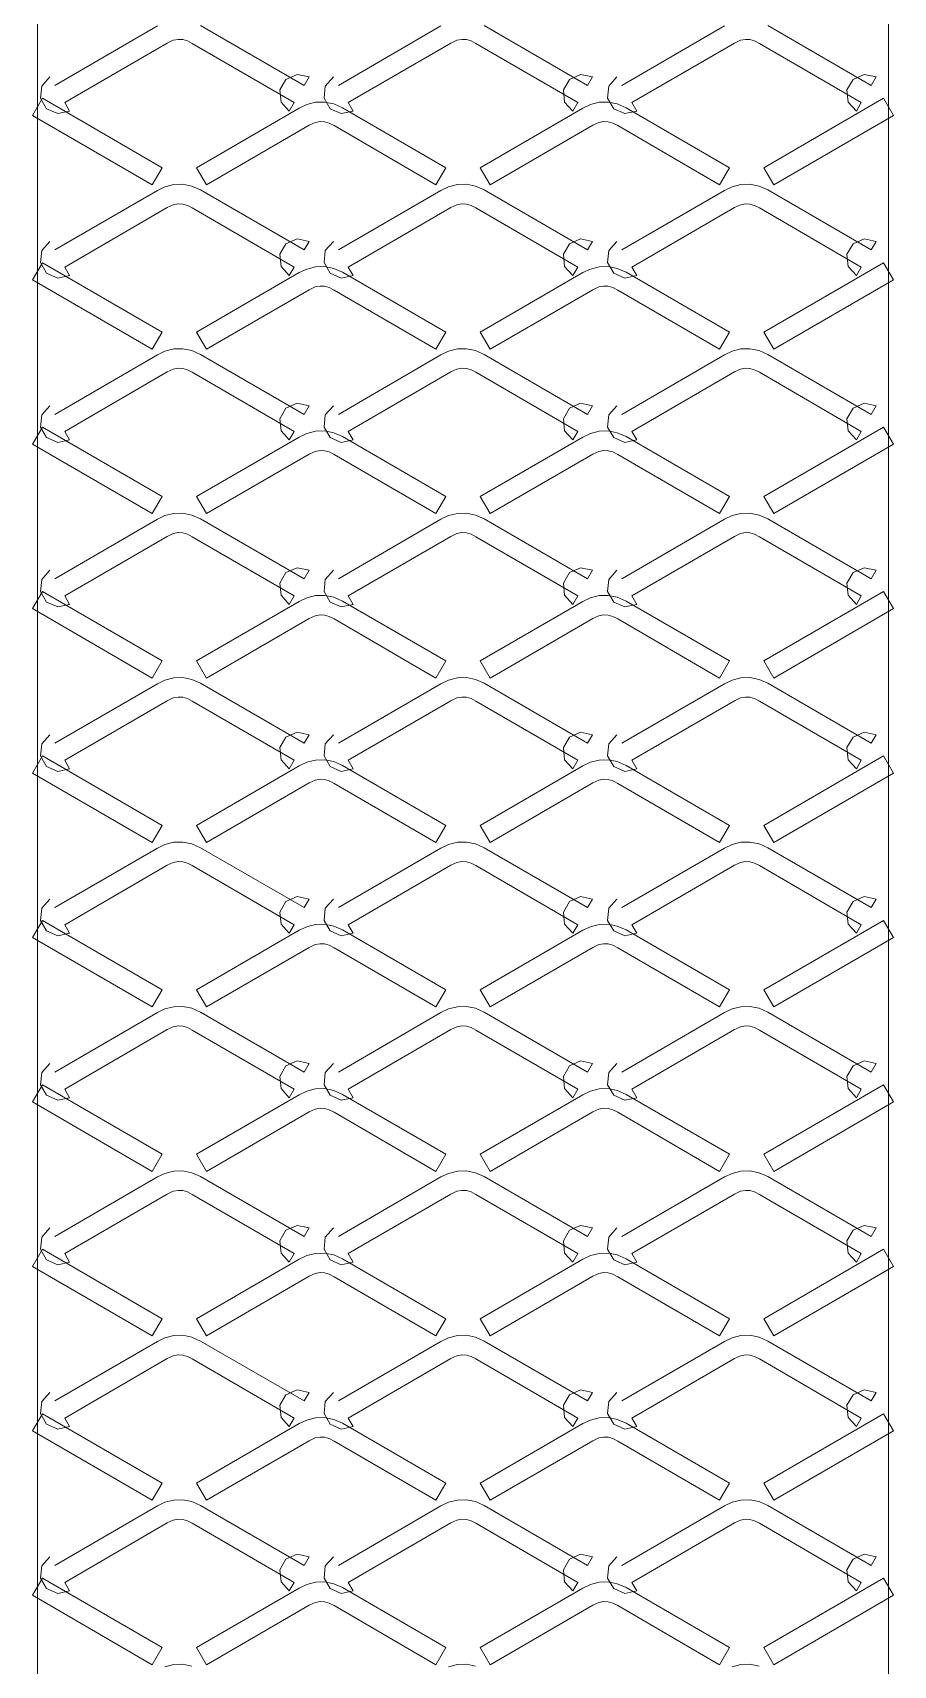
# Model space of a CAD drawing. Header units: metres. Extents: x 0 to 22, y 0 to 162.
# Drawn here: x -0.13 to 21.67, y 80.05 to 121.4 of the extents above; entities that cross this region are included whole.
import ezdxf

# ---------------------------------------------------------------- set-up
doc = ezdxf.new("R2010")
doc.units = ezdxf.units.M
doc.layers.add('TOP', color=1, linetype='Continuous', lineweight=0)

msp = doc.modelspace()

# ---------------------------------------------------------------- linework, layer by layer
at = {"layer": 'TOP'}
for p, q in [((0.435, 120.06), (3.032, 121.568)), ((4.128, 121.578), (6.745, 120.06)), ((7.615, 120.06), (10.212, 121.568)), ((11.308, 121.578), (13.925, 120.06)), ((14.795, 120.06), (17.392, 121.568)), ((18.488, 121.578), (21.105, 120.06)), ((3.436, 121.205), (3.283, 121.136)), ((3.56, 121.229), (3.436, 121.205)), ((3.676, 121.222), (3.56, 121.229)), ((3.793, 121.189), (3.676, 121.222)), ((3.917, 121.125), (3.793, 121.189)), ((10.616, 121.205), (10.463, 121.136)), ((10.74, 121.229), (10.616, 121.205)), ((10.856, 121.222), (10.74, 121.229)), ((10.973, 121.189), (10.856, 121.222)), ((11.097, 121.125), (10.973, 121.189)), ((17.796, 121.205), (17.643, 121.136)), ((17.92, 121.229), (17.796, 121.205)), ((18.036, 121.222), (17.92, 121.229)), ((18.153, 121.189), (18.036, 121.222)), ((18.277, 121.125), (18.153, 121.189)), ((3.283, 121.136), (0.686, 119.628)), ((6.494, 119.628), (3.917, 121.125)), ((10.463, 121.136), (7.866, 119.628)), ((13.674, 119.628), (11.097, 121.125)), ((17.643, 121.136), (15.046, 119.628)), ((20.854, 119.628), (18.277, 121.125)), ((6.569, 120.341), (6.286, 120.216)), ((6.871, 120.276), (6.569, 120.341)), ((13.749, 120.341), (13.466, 120.216)), ((14.051, 120.276), (13.749, 120.341)), ((20.929, 120.341), (20.646, 120.216)), ((21.231, 120.276), (20.929, 120.341)), ((0.071, 119.739), (0.103, 120.046)), ((0.103, 120.046), (0.309, 120.276)), ((6.286, 120.216), (6.131, 119.949)), ((6.131, 119.949), (6.163, 119.642)), ((6.745, 120.06), (6.871, 120.276)), ((7.251, 119.739), (7.283, 120.046)), ((7.283, 120.046), (7.489, 120.276)), ((13.466, 120.216), (13.311, 119.949)), ((13.311, 119.949), (13.343, 119.642)), ((13.925, 120.06), (14.051, 120.276)), ((14.431, 119.739), (14.463, 120.046)), ((14.463, 120.046), (14.669, 120.276)), ((20.646, 120.216), (20.491, 119.949)), ((20.491, 119.949), (20.523, 119.642)), ((21.105, 120.06), (21.231, 120.276)), ((-0.126, 119.304), (0.126, 119.737)), ((0.226, 119.472), (0.071, 119.739)), ((0.126, 119.737), (3.155, 117.978)), ((0.686, 119.628), (0.811, 119.411)), ((6.163, 119.642), (6.369, 119.411)), ((6.369, 119.411), (6.494, 119.628)), ((6.622, 119.486), (6.815, 119.577)), ((6.815, 119.577), (7.037, 119.634)), ((7.037, 119.634), (7.266, 119.64)), ((7.406, 119.472), (7.251, 119.739)), ((7.266, 119.64), (7.496, 119.593)), ((7.496, 119.593), (7.718, 119.496)), ((7.866, 119.628), (7.991, 119.411)), ((13.343, 119.642), (13.549, 119.411)), ((13.549, 119.411), (13.674, 119.628)), ((13.802, 119.486), (13.995, 119.577)), ((13.995, 119.577), (14.217, 119.634)), ((14.217, 119.634), (14.446, 119.64)), ((14.586, 119.472), (14.431, 119.739)), ((14.446, 119.64), (14.676, 119.593)), ((14.676, 119.593), (14.898, 119.496)), ((15.046, 119.628), (15.171, 119.411)), ((18.385, 117.978), (21.414, 119.737)), ((20.523, 119.642), (20.729, 119.411)), ((20.729, 119.411), (20.854, 119.628)), ((21.414, 119.737), (21.666, 119.304)), ((2.904, 117.545), (-0.126, 119.304)), ((0.509, 119.347), (0.226, 119.472)), ((0.811, 119.411), (0.509, 119.347)), ((4.025, 117.978), (6.622, 119.486)), ((7.026, 119.123), (6.873, 119.053)), ((7.15, 119.146), (7.026, 119.123)), ((7.266, 119.14), (7.15, 119.146)), ((7.383, 119.106), (7.266, 119.14)), ((7.507, 119.043), (7.383, 119.106)), ((7.689, 119.347), (7.406, 119.472)), ((7.991, 119.411), (7.689, 119.347)), ((7.718, 119.496), (10.335, 117.978)), ((11.205, 117.978), (13.802, 119.486)), ((14.206, 119.123), (14.053, 119.053)), ((14.33, 119.146), (14.206, 119.123)), ((14.446, 119.14), (14.33, 119.146)), ((14.563, 119.106), (14.446, 119.14)), ((14.687, 119.043), (14.563, 119.106)), ((14.869, 119.347), (14.586, 119.472)), ((15.171, 119.411), (14.869, 119.347)), ((14.898, 119.496), (17.515, 117.978)), ((21.666, 119.304), (18.636, 117.545)), ((6.873, 119.053), (4.276, 117.545)), ((10.084, 117.545), (7.507, 119.043)), ((14.053, 119.053), (11.456, 117.545)), ((17.264, 117.545), (14.687, 119.043)), ((3.155, 117.978), (2.904, 117.545)), ((4.276, 117.545), (4.025, 117.978)), ((10.335, 117.978), (10.084, 117.545)), ((11.456, 117.545), (11.205, 117.978)), ((17.515, 117.978), (17.264, 117.545)), ((18.636, 117.545), (18.385, 117.978)), ((3.032, 117.404), (3.225, 117.494)), ((3.225, 117.494), (3.447, 117.551)), ((3.447, 117.551), (3.676, 117.558)), ((3.676, 117.558), (3.906, 117.511)), ((3.906, 117.511), (4.128, 117.414)), ((10.212, 117.404), (10.405, 117.494)), ((10.405, 117.494), (10.627, 117.551)), ((10.627, 117.551), (10.856, 117.558)), ((10.856, 117.558), (11.086, 117.511)), ((11.086, 117.511), (11.308, 117.414)), ((17.392, 117.404), (17.585, 117.494)), ((17.585, 117.494), (17.807, 117.551)), ((17.807, 117.551), (18.036, 117.558)), ((18.036, 117.558), (18.266, 117.511)), ((18.266, 117.511), (18.488, 117.414)), ((0.435, 115.896), (3.032, 117.404)), ((3.436, 117.041), (3.283, 116.971)), ((3.56, 117.064), (3.436, 117.041)), ((3.676, 117.058), (3.56, 117.064)), ((3.793, 117.024), (3.676, 117.058)), ((3.917, 116.961), (3.793, 117.024)), ((4.128, 117.414), (6.745, 115.896)), ((7.615, 115.896), (10.212, 117.404)), ((10.616, 117.041), (10.463, 116.971)), ((10.74, 117.064), (10.616, 117.041)), ((10.856, 117.058), (10.74, 117.064)), ((10.973, 117.024), (10.856, 117.058)), ((11.097, 116.961), (10.973, 117.024)), ((11.308, 117.414), (13.925, 115.896)), ((14.795, 115.896), (17.392, 117.404)), ((17.796, 117.041), (17.643, 116.971)), ((17.92, 117.064), (17.796, 117.041)), ((18.036, 117.058), (17.92, 117.064)), ((18.153, 117.024), (18.036, 117.058)), ((18.277, 116.961), (18.153, 117.024)), ((18.488, 117.414), (21.105, 115.896)), ((3.283, 116.971), (0.686, 115.463)), ((6.494, 115.463), (3.917, 116.961)), ((10.463, 116.971), (7.866, 115.463)), ((13.674, 115.463), (11.097, 116.961)), ((17.643, 116.971), (15.046, 115.463)), ((20.854, 115.463), (18.277, 116.961)), ((0.071, 115.574), (0.103, 115.882)), ((0.103, 115.882), (0.309, 116.112)), ((6.286, 116.052), (6.131, 115.785)), ((6.131, 115.785), (6.163, 115.477)), ((6.569, 116.177), (6.286, 116.052)), ((6.871, 116.112), (6.569, 116.177)), ((6.745, 115.896), (6.871, 116.112)), ((7.251, 115.574), (7.283, 115.882)), ((7.283, 115.882), (7.489, 116.112)), ((13.466, 116.052), (13.311, 115.785)), ((13.311, 115.785), (13.343, 115.477)), ((13.749, 116.177), (13.466, 116.052)), ((14.051, 116.112), (13.749, 116.177)), ((13.925, 115.896), (14.051, 116.112)), ((14.431, 115.574), (14.463, 115.882)), ((14.463, 115.882), (14.669, 116.112)), ((20.646, 116.052), (20.491, 115.785)), ((20.491, 115.785), (20.523, 115.477)), ((20.929, 116.177), (20.646, 116.052)), ((21.231, 116.112), (20.929, 116.177)), ((21.105, 115.896), (21.231, 116.112)), ((-0.126, 115.14), (0.126, 115.572)), ((0.226, 115.307), (0.071, 115.574)), ((0.126, 115.572), (3.155, 113.814)), ((0.686, 115.463), (0.811, 115.247)), ((6.163, 115.477), (6.369, 115.247)), ((6.369, 115.247), (6.494, 115.463)), ((6.622, 115.321), (6.815, 115.412)), ((6.815, 115.412), (7.037, 115.469)), ((7.037, 115.469), (7.266, 115.476)), ((7.406, 115.307), (7.251, 115.574)), ((7.266, 115.476), (7.496, 115.429)), ((7.496, 115.429), (7.718, 115.332)), ((7.866, 115.463), (7.991, 115.247)), ((13.343, 115.477), (13.549, 115.247)), ((13.549, 115.247), (13.674, 115.463)), ((13.802, 115.321), (13.995, 115.412)), ((13.995, 115.412), (14.217, 115.469)), ((14.217, 115.469), (14.446, 115.476)), ((14.586, 115.307), (14.431, 115.574)), ((14.446, 115.476), (14.676, 115.429)), ((14.676, 115.429), (14.898, 115.332)), ((15.046, 115.463), (15.171, 115.247)), ((18.385, 113.814), (21.414, 115.572)), ((20.523, 115.477), (20.729, 115.247)), ((20.729, 115.247), (20.854, 115.463)), ((21.414, 115.572), (21.666, 115.14)), ((2.904, 113.381), (-0.126, 115.14)), ((0.509, 115.182), (0.226, 115.307)), ((0.811, 115.247), (0.509, 115.182)), ((4.025, 113.814), (6.622, 115.321)), ((7.026, 114.959), (6.873, 114.889)), ((7.15, 114.982), (7.026, 114.959)), ((7.266, 114.976), (7.15, 114.982)), ((7.383, 114.942), (7.266, 114.976)), ((7.689, 115.182), (7.406, 115.307)), ((7.991, 115.247), (7.689, 115.182)), ((7.718, 115.332), (10.335, 113.814)), ((11.205, 113.814), (13.802, 115.321)), ((14.206, 114.959), (14.053, 114.889)), ((14.33, 114.982), (14.206, 114.959)), ((14.446, 114.976), (14.33, 114.982)), ((14.563, 114.942), (14.446, 114.976)), ((14.869, 115.182), (14.586, 115.307)), ((15.171, 115.247), (14.869, 115.182)), ((14.898, 115.332), (17.515, 113.814)), ((21.666, 115.14), (18.636, 113.381)), ((6.873, 114.889), (4.276, 113.381)), ((7.507, 114.878), (7.383, 114.942)), ((10.084, 113.381), (7.507, 114.878)), ((14.053, 114.889), (11.456, 113.381)), ((14.687, 114.878), (14.563, 114.942)), ((17.264, 113.381), (14.687, 114.878)), ((3.155, 113.814), (2.904, 113.381)), ((4.276, 113.381), (4.025, 113.814)), ((10.335, 113.814), (10.084, 113.381)), ((11.456, 113.381), (11.205, 113.814)), ((17.515, 113.814), (17.264, 113.381)), ((18.636, 113.381), (18.385, 113.814)), ((3.032, 113.239), (3.225, 113.33)), ((3.225, 113.33), (3.447, 113.387)), ((3.447, 113.387), (3.676, 113.393)), ((3.676, 113.393), (3.906, 113.347)), ((3.906, 113.347), (4.128, 113.25)), ((10.212, 113.239), (10.405, 113.33)), ((10.405, 113.33), (10.627, 113.387)), ((10.627, 113.387), (10.856, 113.393)), ((10.856, 113.393), (11.086, 113.347)), ((11.086, 113.347), (11.308, 113.25)), ((17.392, 113.239), (17.585, 113.33)), ((17.585, 113.33), (17.807, 113.387)), ((17.807, 113.387), (18.036, 113.393)), ((18.036, 113.393), (18.266, 113.347)), ((18.266, 113.347), (18.488, 113.25)), ((0.435, 111.731), (3.032, 113.239)), ((3.56, 112.9), (3.436, 112.877)), ((3.676, 112.893), (3.56, 112.9)), ((3.793, 112.86), (3.676, 112.893)), ((4.128, 113.25), (6.745, 111.731)), ((7.615, 111.731), (10.212, 113.239)), ((10.74, 112.9), (10.616, 112.877)), ((10.856, 112.893), (10.74, 112.9)), ((10.973, 112.86), (10.856, 112.893)), ((11.308, 113.25), (13.925, 111.731)), ((14.795, 111.731), (17.392, 113.239)), ((17.92, 112.9), (17.796, 112.877)), ((18.036, 112.893), (17.92, 112.9)), ((18.153, 112.86), (18.036, 112.893)), ((18.488, 113.25), (21.105, 111.731)), ((3.283, 112.807), (0.686, 111.299)), ((3.436, 112.877), (3.283, 112.807)), ((3.917, 112.796), (3.793, 112.86)), ((6.494, 111.299), (3.917, 112.796)), ((10.463, 112.807), (7.866, 111.299)), ((10.616, 112.877), (10.463, 112.807)), ((11.097, 112.796), (10.973, 112.86)), ((13.674, 111.299), (11.097, 112.796)), ((17.643, 112.807), (15.046, 111.299)), ((17.796, 112.877), (17.643, 112.807)), ((18.277, 112.796), (18.153, 112.86)), ((20.854, 111.299), (18.277, 112.796)), ((0.071, 111.41), (0.103, 111.717)), ((0.103, 111.717), (0.309, 111.948)), ((6.286, 111.887), (6.131, 111.62)), ((6.569, 112.013), (6.286, 111.887)), ((6.871, 111.948), (6.569, 112.013)), ((6.745, 111.731), (6.871, 111.948)), ((7.251, 111.41), (7.283, 111.717)), ((7.283, 111.717), (7.489, 111.948)), ((13.466, 111.887), (13.311, 111.62)), ((13.749, 112.013), (13.466, 111.887)), ((14.051, 111.948), (13.749, 112.013)), ((13.925, 111.731), (14.051, 111.948)), ((14.431, 111.41), (14.463, 111.717)), ((14.463, 111.717), (14.669, 111.948)), ((20.646, 111.887), (20.491, 111.62)), ((20.929, 112.013), (20.646, 111.887)), ((21.231, 111.948), (20.929, 112.013)), ((21.105, 111.731), (21.231, 111.948)), ((-0.126, 110.976), (0.126, 111.408)), ((0.226, 111.143), (0.071, 111.41)), ((0.126, 111.408), (3.155, 109.649)), ((0.686, 111.299), (0.811, 111.083)), ((6.131, 111.62), (6.163, 111.313)), ((6.163, 111.313), (6.369, 111.083)), ((6.369, 111.083), (6.494, 111.299)), ((6.622, 111.157), (6.815, 111.248)), ((6.815, 111.248), (7.037, 111.305)), ((7.037, 111.305), (7.266, 111.311)), ((7.406, 111.143), (7.251, 111.41)), ((7.266, 111.311), (7.496, 111.265)), ((7.496, 111.265), (7.718, 111.168)), ((7.866, 111.299), (7.991, 111.083)), ((13.311, 111.62), (13.343, 111.313)), ((13.343, 111.313), (13.549, 111.083)), ((13.549, 111.083), (13.674, 111.299)), ((13.802, 111.157), (13.995, 111.248)), ((13.995, 111.248), (14.217, 111.305)), ((14.217, 111.305), (14.446, 111.311)), ((14.586, 111.143), (14.431, 111.41)), ((14.446, 111.311), (14.676, 111.265)), ((14.676, 111.265), (14.898, 111.168)), ((15.046, 111.299), (15.171, 111.083)), ((18.385, 109.649), (21.414, 111.408)), ((20.491, 111.62), (20.523, 111.313)), ((20.523, 111.313), (20.729, 111.083)), ((20.729, 111.083), (20.854, 111.299)), ((21.414, 111.408), (21.666, 110.976)), ((2.904, 109.217), (-0.126, 110.976)), ((0.509, 111.018), (0.226, 111.143)), ((0.811, 111.083), (0.509, 111.018)), ((4.025, 109.649), (6.622, 111.157)), ((7.15, 110.818), (7.026, 110.794)), ((7.266, 110.811), (7.15, 110.818)), ((7.689, 111.018), (7.406, 111.143)), ((7.991, 111.083), (7.689, 111.018)), ((7.718, 111.168), (10.335, 109.649)), ((11.205, 109.649), (13.802, 111.157)), ((14.33, 110.818), (14.206, 110.794)), ((14.446, 110.811), (14.33, 110.818)), ((14.869, 111.018), (14.586, 111.143)), ((15.171, 111.083), (14.869, 111.018)), ((14.898, 111.168), (17.515, 109.649)), ((21.666, 110.976), (18.636, 109.217)), ((6.873, 110.725), (4.276, 109.217)), ((7.026, 110.794), (6.873, 110.725)), ((7.383, 110.778), (7.266, 110.811)), ((7.507, 110.714), (7.383, 110.778)), ((10.084, 109.217), (7.507, 110.714)), ((14.053, 110.725), (11.456, 109.217)), ((14.206, 110.794), (14.053, 110.725)), ((14.563, 110.778), (14.446, 110.811)), ((14.687, 110.714), (14.563, 110.778)), ((17.264, 109.217), (14.687, 110.714)), ((3.155, 109.649), (2.904, 109.217)), ((4.276, 109.217), (4.025, 109.649)), ((10.335, 109.649), (10.084, 109.217)), ((11.456, 109.217), (11.205, 109.649)), ((17.515, 109.649), (17.264, 109.217)), ((18.636, 109.217), (18.385, 109.649)), ((3.032, 109.075), (3.225, 109.166)), ((3.225, 109.166), (3.447, 109.223)), ((3.447, 109.223), (3.676, 109.229)), ((3.676, 109.229), (3.906, 109.182)), ((3.906, 109.182), (4.128, 109.085)), ((10.212, 109.075), (10.405, 109.166)), ((10.405, 109.166), (10.627, 109.223)), ((10.627, 109.223), (10.856, 109.229)), ((10.856, 109.229), (11.086, 109.182)), ((11.086, 109.182), (11.308, 109.085)), ((17.392, 109.075), (17.585, 109.166)), ((17.585, 109.166), (17.807, 109.223)), ((17.807, 109.223), (18.036, 109.229)), ((18.036, 109.229), (18.266, 109.182)), ((18.266, 109.182), (18.488, 109.085)), ((0.435, 107.567), (3.032, 109.075)), ((4.128, 109.085), (6.745, 107.567)), ((7.615, 107.567), (10.212, 109.075)), ((11.308, 109.085), (13.925, 107.567)), ((14.795, 107.567), (17.392, 109.075)), ((18.488, 109.085), (21.105, 107.567)), ((3.283, 108.642), (0.686, 107.135)), ((3.436, 108.712), (3.283, 108.642)), ((3.56, 108.736), (3.436, 108.712)), ((3.676, 108.729), (3.56, 108.736)), ((3.793, 108.695), (3.676, 108.729)), ((3.917, 108.632), (3.793, 108.695)), ((6.494, 107.135), (3.917, 108.632)), ((10.463, 108.642), (7.866, 107.135)), ((10.616, 108.712), (10.463, 108.642)), ((10.74, 108.736), (10.616, 108.712)), ((10.856, 108.729), (10.74, 108.736)), ((10.973, 108.695), (10.856, 108.729)), ((11.097, 108.632), (10.973, 108.695)), ((13.674, 107.135), (11.097, 108.632)), ((17.643, 108.642), (15.046, 107.135)), ((17.796, 108.712), (17.643, 108.642)), ((17.92, 108.736), (17.796, 108.712)), ((18.036, 108.729), (17.92, 108.736)), ((18.153, 108.695), (18.036, 108.729)), ((18.277, 108.632), (18.153, 108.695)), ((20.854, 107.135), (18.277, 108.632)), ((0.071, 107.246), (0.103, 107.553)), ((0.103, 107.553), (0.309, 107.783)), ((6.286, 107.723), (6.131, 107.456)), ((6.569, 107.848), (6.286, 107.723)), ((6.871, 107.783), (6.569, 107.848)), ((6.745, 107.567), (6.871, 107.783)), ((7.251, 107.246), (7.283, 107.553)), ((7.283, 107.553), (7.489, 107.783)), ((13.466, 107.723), (13.311, 107.456)), ((13.749, 107.848), (13.466, 107.723)), ((14.051, 107.783), (13.749, 107.848)), ((13.925, 107.567), (14.051, 107.783)), ((14.431, 107.246), (14.463, 107.553)), ((14.463, 107.553), (14.669, 107.783)), ((20.646, 107.723), (20.491, 107.456)), ((20.929, 107.848), (20.646, 107.723)), ((21.231, 107.783), (20.929, 107.848)), ((21.105, 107.567), (21.231, 107.783)), ((-0.126, 106.811), (0.126, 107.244)), ((0.226, 106.978), (0.071, 107.246)), ((0.126, 107.244), (3.155, 105.485)), ((0.686, 107.135), (0.811, 106.918)), ((6.131, 107.456), (6.163, 107.148)), ((6.163, 107.148), (6.369, 106.918)), ((6.369, 106.918), (6.494, 107.135)), ((6.815, 107.083), (7.037, 107.14)), ((7.037, 107.14), (7.266, 107.147)), ((7.406, 106.978), (7.251, 107.246)), ((7.266, 107.147), (7.496, 107.1)), ((7.496, 107.1), (7.718, 107.003)), ((7.866, 107.135), (7.991, 106.918)), ((13.311, 107.456), (13.343, 107.148)), ((13.343, 107.148), (13.549, 106.918)), ((13.549, 106.918), (13.674, 107.135)), ((13.995, 107.083), (14.217, 107.14)), ((14.217, 107.14), (14.446, 107.147)), ((14.586, 106.978), (14.431, 107.246)), ((14.446, 107.147), (14.676, 107.1)), ((14.676, 107.1), (14.898, 107.003)), ((15.046, 107.135), (15.171, 106.918)), ((18.385, 105.485), (21.414, 107.244)), ((20.491, 107.456), (20.523, 107.148)), ((20.523, 107.148), (20.729, 106.918)), ((20.729, 106.918), (20.854, 107.135)), ((21.414, 107.244), (21.666, 106.811)), ((2.904, 105.052), (-0.126, 106.811)), ((0.509, 106.853), (0.226, 106.978)), ((0.811, 106.918), (0.509, 106.853)), ((4.025, 105.485), (6.622, 106.993)), ((6.622, 106.993), (6.815, 107.083)), ((7.689, 106.853), (7.406, 106.978)), ((7.991, 106.918), (7.689, 106.853)), ((7.718, 107.003), (10.335, 105.485)), ((11.205, 105.485), (13.802, 106.993)), ((13.802, 106.993), (13.995, 107.083)), ((14.869, 106.853), (14.586, 106.978)), ((15.171, 106.918), (14.869, 106.853)), ((14.898, 107.003), (17.515, 105.485)), ((21.666, 106.811), (18.636, 105.052)), ((6.873, 106.56), (4.276, 105.052)), ((7.026, 106.63), (6.873, 106.56)), ((7.15, 106.653), (7.026, 106.63)), ((7.266, 106.647), (7.15, 106.653)), ((7.383, 106.613), (7.266, 106.647)), ((7.507, 106.55), (7.383, 106.613)), ((10.084, 105.052), (7.507, 106.55)), ((14.053, 106.56), (11.456, 105.052)), ((14.206, 106.63), (14.053, 106.56)), ((14.33, 106.653), (14.206, 106.63)), ((14.446, 106.647), (14.33, 106.653)), ((14.563, 106.613), (14.446, 106.647)), ((14.687, 106.55), (14.563, 106.613)), ((17.264, 105.052), (14.687, 106.55)), ((3.155, 105.485), (2.904, 105.052)), ((4.276, 105.052), (4.025, 105.485)), ((10.335, 105.485), (10.084, 105.052)), ((11.456, 105.052), (11.205, 105.485)), ((17.515, 105.485), (17.264, 105.052)), ((18.636, 105.052), (18.385, 105.485)), ((3.225, 105.001), (3.447, 105.058)), ((3.447, 105.058), (3.676, 105.065)), ((3.676, 105.065), (3.906, 105.018)), ((10.405, 105.001), (10.627, 105.058)), ((10.627, 105.058), (10.856, 105.065)), ((10.856, 105.065), (11.086, 105.018)), ((17.585, 105.001), (17.807, 105.058)), ((17.807, 105.058), (18.036, 105.065)), ((18.036, 105.065), (18.266, 105.018)), ((0.435, 103.403), (3.032, 104.91)), ((3.032, 104.91), (3.225, 105.001)), ((3.906, 105.018), (4.128, 104.921)), ((4.128, 104.921), (6.745, 103.403)), ((7.615, 103.403), (10.212, 104.91)), ((10.212, 104.91), (10.405, 105.001)), ((11.086, 105.018), (11.308, 104.921)), ((11.308, 104.921), (13.925, 103.403)), ((14.795, 103.403), (17.392, 104.91)), ((17.392, 104.91), (17.585, 105.001)), ((18.266, 105.018), (18.488, 104.921)), ((18.488, 104.921), (21.105, 103.403)), ((3.283, 104.478), (0.686, 102.97)), ((3.436, 104.548), (3.283, 104.478)), ((3.56, 104.571), (3.436, 104.548)), ((3.676, 104.565), (3.56, 104.571)), ((3.793, 104.531), (3.676, 104.565)), ((3.917, 104.467), (3.793, 104.531)), ((6.494, 102.97), (3.917, 104.467)), ((10.463, 104.478), (7.866, 102.97)), ((10.616, 104.548), (10.463, 104.478)), ((10.74, 104.571), (10.616, 104.548)), ((10.856, 104.565), (10.74, 104.571)), ((10.973, 104.531), (10.856, 104.565)), ((11.097, 104.467), (10.973, 104.531)), ((13.674, 102.97), (11.097, 104.467)), ((17.643, 104.478), (15.046, 102.97)), ((17.796, 104.548), (17.643, 104.478)), ((17.92, 104.571), (17.796, 104.548)), ((18.036, 104.565), (17.92, 104.571)), ((18.153, 104.531), (18.036, 104.565)), ((18.277, 104.467), (18.153, 104.531)), ((20.854, 102.97), (18.277, 104.467)), ((0.071, 103.081), (0.103, 103.389)), ((0.103, 103.389), (0.309, 103.619)), ((6.286, 103.559), (6.131, 103.291)), ((6.569, 103.684), (6.286, 103.559)), ((6.871, 103.619), (6.569, 103.684)), ((6.745, 103.403), (6.871, 103.619)), ((7.251, 103.081), (7.283, 103.389)), ((7.283, 103.389), (7.489, 103.619)), ((13.466, 103.559), (13.311, 103.291)), ((13.749, 103.684), (13.466, 103.559)), ((14.051, 103.619), (13.749, 103.684)), ((13.925, 103.403), (14.051, 103.619)), ((14.431, 103.081), (14.463, 103.389)), ((14.463, 103.389), (14.669, 103.619)), ((20.646, 103.559), (20.491, 103.291)), ((20.929, 103.684), (20.646, 103.559)), ((21.231, 103.619), (20.929, 103.684)), ((21.105, 103.403), (21.231, 103.619)), ((-0.126, 102.647), (0.126, 103.079)), ((0.226, 102.814), (0.071, 103.081)), ((0.126, 103.079), (3.155, 101.32)), ((0.686, 102.97), (0.811, 102.754)), ((6.131, 103.291), (6.163, 102.984)), ((6.163, 102.984), (6.369, 102.754)), ((6.369, 102.754), (6.494, 102.97)), ((6.815, 102.919), (7.037, 102.976)), ((7.037, 102.976), (7.266, 102.982)), ((7.406, 102.814), (7.251, 103.081)), ((7.266, 102.982), (7.496, 102.936)), ((7.866, 102.97), (7.991, 102.754)), ((13.311, 103.291), (13.343, 102.984)), ((13.343, 102.984), (13.549, 102.754)), ((13.549, 102.754), (13.674, 102.97)), ((13.995, 102.919), (14.217, 102.976)), ((14.217, 102.976), (14.446, 102.982)), ((14.586, 102.814), (14.431, 103.081)), ((14.446, 102.982), (14.676, 102.936)), ((15.046, 102.97), (15.171, 102.754)), ((18.385, 101.32), (21.414, 103.079)), ((20.491, 103.291), (20.523, 102.984)), ((20.523, 102.984), (20.729, 102.754)), ((20.729, 102.754), (20.854, 102.97)), ((21.414, 103.079), (21.666, 102.647)), ((2.904, 100.888), (-0.126, 102.647)), ((0.509, 102.689), (0.226, 102.814)), ((0.811, 102.754), (0.509, 102.689)), ((4.025, 101.32), (6.622, 102.828)), ((6.622, 102.828), (6.815, 102.919)), ((7.689, 102.689), (7.406, 102.814)), ((7.496, 102.936), (7.718, 102.839)), ((7.991, 102.754), (7.689, 102.689)), ((7.718, 102.839), (10.335, 101.32)), ((11.205, 101.32), (13.802, 102.828)), ((13.802, 102.828), (13.995, 102.919)), ((14.869, 102.689), (14.586, 102.814)), ((14.676, 102.936), (14.898, 102.839)), ((15.171, 102.754), (14.869, 102.689)), ((14.898, 102.839), (17.515, 101.32)), ((21.666, 102.647), (18.636, 100.888)), ((6.873, 102.396), (4.276, 100.888)), ((7.026, 102.466), (6.873, 102.396)), ((7.15, 102.489), (7.026, 102.466)), ((7.266, 102.482), (7.15, 102.489)), ((7.383, 102.449), (7.266, 102.482)), ((7.507, 102.385), (7.383, 102.449)), ((10.084, 100.888), (7.507, 102.385)), ((14.053, 102.396), (11.456, 100.888)), ((14.206, 102.466), (14.053, 102.396)), ((14.33, 102.489), (14.206, 102.466)), ((14.446, 102.482), (14.33, 102.489)), ((14.563, 102.449), (14.446, 102.482)), ((14.687, 102.385), (14.563, 102.449)), ((17.264, 100.888), (14.687, 102.385)), ((3.155, 101.32), (2.904, 100.888)), ((4.276, 100.888), (4.025, 101.32)), ((10.335, 101.32), (10.084, 100.888)), ((11.456, 100.888), (11.205, 101.32)), ((17.515, 101.32), (17.264, 100.888)), ((18.636, 100.888), (18.385, 101.32)), ((3.225, 100.837), (3.447, 100.894)), ((3.447, 100.894), (3.676, 100.9)), ((3.676, 100.9), (3.906, 100.854)), ((10.405, 100.837), (10.627, 100.894)), ((10.627, 100.894), (10.856, 100.9)), ((10.856, 100.9), (11.086, 100.854)), ((17.585, 100.837), (17.807, 100.894)), ((17.807, 100.894), (18.036, 100.9)), ((18.036, 100.9), (18.266, 100.854)), ((0.435, 99.238), (3.032, 100.746)), ((3.032, 100.746), (3.225, 100.837)), ((3.906, 100.854), (4.128, 100.757)), ((4.128, 100.757), (6.745, 99.238)), ((7.615, 99.238), (10.212, 100.746)), ((10.212, 100.746), (10.405, 100.837)), ((11.086, 100.854), (11.308, 100.757)), ((11.308, 100.757), (13.925, 99.238)), ((14.795, 99.238), (17.392, 100.746)), ((17.392, 100.746), (17.585, 100.837)), ((18.266, 100.854), (18.488, 100.757)), ((18.488, 100.757), (21.105, 99.238)), ((3.283, 100.314), (0.686, 98.806)), ((3.436, 100.383), (3.283, 100.314)), ((3.56, 100.407), (3.436, 100.383)), ((3.676, 100.4), (3.56, 100.407)), ((3.793, 100.367), (3.676, 100.4)), ((3.917, 100.303), (3.793, 100.367)), ((6.494, 98.806), (3.917, 100.303)), ((10.463, 100.314), (7.866, 98.806)), ((10.616, 100.383), (10.463, 100.314)), ((10.74, 100.407), (10.616, 100.383)), ((10.856, 100.4), (10.74, 100.407)), ((10.973, 100.367), (10.856, 100.4)), ((11.097, 100.303), (10.973, 100.367)), ((13.674, 98.806), (11.097, 100.303)), ((17.643, 100.314), (15.046, 98.806)), ((17.796, 100.383), (17.643, 100.314)), ((17.92, 100.407), (17.796, 100.383)), ((18.036, 100.4), (17.92, 100.407)), ((18.153, 100.367), (18.036, 100.4)), ((18.277, 100.303), (18.153, 100.367)), ((20.854, 98.806), (18.277, 100.303)), ((0.103, 99.224), (0.309, 99.454)), ((6.286, 99.394), (6.131, 99.127)), ((6.569, 99.519), (6.286, 99.394)), ((6.871, 99.454), (6.569, 99.519)), ((6.745, 99.238), (6.871, 99.454)), ((7.283, 99.224), (7.489, 99.454)), ((13.466, 99.394), (13.311, 99.127)), ((13.749, 99.519), (13.466, 99.394)), ((14.051, 99.454), (13.749, 99.519)), ((13.925, 99.238), (14.051, 99.454)), ((14.463, 99.224), (14.669, 99.454)), ((20.646, 99.394), (20.491, 99.127)), ((20.929, 99.519), (20.646, 99.394)), ((21.231, 99.454), (20.929, 99.519)), ((21.105, 99.238), (21.231, 99.454)), ((-0.126, 98.482), (0.126, 98.915)), ((0.071, 98.917), (0.103, 99.224)), ((0.226, 98.65), (0.071, 98.917)), ((0.126, 98.915), (3.155, 97.156)), ((6.131, 99.127), (6.163, 98.82)), ((7.251, 98.917), (7.283, 99.224)), ((7.406, 98.65), (7.251, 98.917)), ((13.311, 99.127), (13.343, 98.82)), ((14.431, 98.917), (14.463, 99.224)), ((14.586, 98.65), (14.431, 98.917)), ((18.385, 97.156), (21.414, 98.915)), ((20.491, 99.127), (20.523, 98.82)), ((21.414, 98.915), (21.666, 98.482)), ((2.904, 96.724), (-0.126, 98.482)), ((0.509, 98.525), (0.226, 98.65)), ((0.811, 98.59), (0.509, 98.525)), ((0.686, 98.806), (0.811, 98.59)), ((4.025, 97.156), (6.622, 98.664)), ((6.163, 98.82), (6.369, 98.59)), ((6.369, 98.59), (6.494, 98.806)), ((6.622, 98.664), (6.815, 98.755)), ((6.815, 98.755), (7.037, 98.812)), ((7.037, 98.812), (7.266, 98.818)), ((7.266, 98.818), (7.496, 98.771)), ((7.689, 98.525), (7.406, 98.65)), ((7.496, 98.771), (7.718, 98.674)), ((7.991, 98.59), (7.689, 98.525)), ((7.718, 98.674), (10.335, 97.156)), ((7.866, 98.806), (7.991, 98.59)), ((11.205, 97.156), (13.802, 98.664)), ((13.343, 98.82), (13.549, 98.59)), ((13.549, 98.59), (13.674, 98.806)), ((13.802, 98.664), (13.995, 98.755)), ((13.995, 98.755), (14.217, 98.812)), ((14.217, 98.812), (14.446, 98.818)), ((14.446, 98.818), (14.676, 98.771)), ((14.869, 98.525), (14.586, 98.65)), ((14.676, 98.771), (14.898, 98.674)), ((15.171, 98.59), (14.869, 98.525)), ((14.898, 98.674), (17.515, 97.156)), ((15.046, 98.806), (15.171, 98.59)), ((21.666, 98.482), (18.636, 96.724)), ((20.523, 98.82), (20.729, 98.59)), ((20.729, 98.59), (20.854, 98.806)), ((6.873, 98.231), (4.276, 96.724)), ((7.026, 98.301), (6.873, 98.231)), ((7.15, 98.325), (7.026, 98.301)), ((7.266, 98.318), (7.15, 98.325)), ((7.383, 98.284), (7.266, 98.318)), ((7.507, 98.221), (7.383, 98.284)), ((10.084, 96.724), (7.507, 98.221)), ((14.053, 98.231), (11.456, 96.724)), ((14.206, 98.301), (14.053, 98.231)), ((14.33, 98.325), (14.206, 98.301)), ((14.446, 98.318), (14.33, 98.325)), ((14.563, 98.284), (14.446, 98.318)), ((14.687, 98.221), (14.563, 98.284)), ((17.264, 96.724), (14.687, 98.221)), ((3.155, 97.156), (2.904, 96.724)), ((4.276, 96.724), (4.025, 97.156)), ((10.335, 97.156), (10.084, 96.724)), ((11.456, 96.724), (11.205, 97.156)), ((17.515, 97.156), (17.264, 96.724)), ((18.636, 96.724), (18.385, 97.156)), ((0.435, 95.074), (3.032, 96.582)), ((3.032, 96.582), (3.225, 96.672)), ((3.225, 96.672), (3.447, 96.729)), ((3.447, 96.729), (3.676, 96.736)), ((3.676, 96.736), (3.906, 96.689)), ((3.906, 96.689), (4.128, 96.592)), ((4.128, 96.592), (6.745, 95.074)), ((7.615, 95.074), (10.212, 96.582)), ((10.212, 96.582), (10.405, 96.672)), ((10.405, 96.672), (10.627, 96.729)), ((10.627, 96.729), (10.856, 96.736)), ((10.856, 96.736), (11.086, 96.689)), ((11.086, 96.689), (11.308, 96.592)), ((11.308, 96.592), (13.925, 95.074)), ((14.795, 95.074), (17.392, 96.582)), ((17.392, 96.582), (17.585, 96.672)), ((17.585, 96.672), (17.807, 96.729)), ((17.807, 96.729), (18.036, 96.736)), ((18.036, 96.736), (18.266, 96.689)), ((18.266, 96.689), (18.488, 96.592)), ((18.488, 96.592), (21.105, 95.074)), ((3.283, 96.149), (0.686, 94.641)), ((3.436, 96.219), (3.283, 96.149)), ((3.56, 96.242), (3.436, 96.219)), ((3.676, 96.236), (3.56, 96.242)), ((3.793, 96.202), (3.676, 96.236)), ((3.917, 96.139), (3.793, 96.202)), ((6.494, 94.641), (3.917, 96.139)), ((10.463, 96.149), (7.866, 94.641)), ((10.616, 96.219), (10.463, 96.149)), ((10.74, 96.242), (10.616, 96.219)), ((10.856, 96.236), (10.74, 96.242)), ((10.973, 96.202), (10.856, 96.236)), ((11.097, 96.139), (10.973, 96.202)), ((13.674, 94.641), (11.097, 96.139)), ((17.643, 96.149), (15.046, 94.641)), ((17.796, 96.219), (17.643, 96.149)), ((17.92, 96.242), (17.796, 96.219)), ((18.036, 96.236), (17.92, 96.242)), ((18.153, 96.202), (18.036, 96.236)), ((18.277, 96.139), (18.153, 96.202)), ((20.854, 94.641), (18.277, 96.139)), ((0.103, 95.06), (0.309, 95.29)), ((6.286, 95.23), (6.131, 94.963)), ((6.569, 95.355), (6.286, 95.23)), ((6.871, 95.29), (6.569, 95.355)), ((6.745, 95.074), (6.871, 95.29)), ((7.283, 95.06), (7.489, 95.29)), ((13.466, 95.23), (13.311, 94.963)), ((13.749, 95.355), (13.466, 95.23)), ((14.051, 95.29), (13.749, 95.355)), ((13.925, 95.074), (14.051, 95.29)), ((14.463, 95.06), (14.669, 95.29)), ((20.646, 95.23), (20.491, 94.963)), ((20.929, 95.355), (20.646, 95.23)), ((21.231, 95.29), (20.929, 95.355)), ((21.105, 95.074), (21.231, 95.29)), ((-0.126, 94.318), (0.126, 94.75)), ((0.071, 94.752), (0.103, 95.06)), ((0.226, 94.485), (0.071, 94.752)), ((0.126, 94.75), (3.155, 92.992)), ((6.131, 94.963), (6.163, 94.655)), ((7.251, 94.752), (7.283, 95.06)), ((7.406, 94.485), (7.251, 94.752)), ((13.311, 94.963), (13.343, 94.655)), ((14.431, 94.752), (14.463, 95.06)), ((14.586, 94.485), (14.431, 94.752)), ((18.385, 92.992), (21.414, 94.75)), ((20.491, 94.963), (20.523, 94.655)), ((21.414, 94.75), (21.666, 94.318)), ((2.904, 92.559), (-0.126, 94.318)), ((0.509, 94.36), (0.226, 94.485)), ((0.811, 94.425), (0.509, 94.36)), ((0.686, 94.641), (0.811, 94.425)), ((4.025, 92.992), (6.622, 94.499)), ((6.163, 94.655), (6.369, 94.425)), ((6.369, 94.425), (6.494, 94.641)), ((6.622, 94.499), (6.815, 94.59)), ((6.815, 94.59), (7.037, 94.647)), ((7.037, 94.647), (7.266, 94.654)), ((7.266, 94.654), (7.496, 94.607)), ((7.689, 94.36), (7.406, 94.485)), ((7.496, 94.607), (7.718, 94.51)), ((7.991, 94.425), (7.689, 94.36)), ((7.718, 94.51), (10.335, 92.992)), ((7.866, 94.641), (7.991, 94.425)), ((11.205, 92.992), (13.802, 94.499)), ((13.343, 94.655), (13.549, 94.425)), ((13.549, 94.425), (13.674, 94.641)), ((13.802, 94.499), (13.995, 94.59)), ((13.995, 94.59), (14.217, 94.647)), ((14.217, 94.647), (14.446, 94.654)), ((14.446, 94.654), (14.676, 94.607)), ((14.869, 94.36), (14.586, 94.485)), ((14.676, 94.607), (14.898, 94.51)), ((15.171, 94.425), (14.869, 94.36)), ((14.898, 94.51), (17.515, 92.992)), ((15.046, 94.641), (15.171, 94.425)), ((21.666, 94.318), (18.636, 92.559)), ((20.523, 94.655), (20.729, 94.425)), ((20.729, 94.425), (20.854, 94.641)), ((6.873, 94.067), (4.276, 92.559)), ((7.026, 94.137), (6.873, 94.067)), ((7.15, 94.16), (7.026, 94.137)), ((7.266, 94.154), (7.15, 94.16)), ((7.383, 94.12), (7.266, 94.154)), ((7.507, 94.056), (7.383, 94.12)), ((10.084, 92.559), (7.507, 94.056)), ((14.053, 94.067), (11.456, 92.559)), ((14.206, 94.137), (14.053, 94.067)), ((14.33, 94.16), (14.206, 94.137)), ((14.446, 94.154), (14.33, 94.16)), ((14.563, 94.12), (14.446, 94.154)), ((14.687, 94.056), (14.563, 94.12)), ((17.264, 92.559), (14.687, 94.056)), ((3.155, 92.992), (2.904, 92.559)), ((4.276, 92.559), (4.025, 92.992)), ((10.335, 92.992), (10.084, 92.559)), ((11.456, 92.559), (11.205, 92.992)), ((17.515, 92.992), (17.264, 92.559)), ((18.636, 92.559), (18.385, 92.992)), ((0.435, 90.909), (3.032, 92.417)), ((3.032, 92.417), (3.225, 92.508)), ((3.225, 92.508), (3.447, 92.565)), ((3.447, 92.565), (3.676, 92.572)), ((3.676, 92.572), (3.906, 92.525)), ((3.906, 92.525), (4.128, 92.428)), ((4.128, 92.428), (6.745, 90.909)), ((7.615, 90.909), (10.212, 92.417)), ((10.212, 92.417), (10.405, 92.508)), ((10.405, 92.508), (10.627, 92.565)), ((10.627, 92.565), (10.856, 92.572)), ((10.856, 92.572), (11.086, 92.525)), ((11.086, 92.525), (11.308, 92.428)), ((11.308, 92.428), (13.925, 90.909)), ((14.795, 90.909), (17.392, 92.417)), ((17.392, 92.417), (17.585, 92.508)), ((17.585, 92.508), (17.807, 92.565)), ((17.807, 92.565), (18.036, 92.572)), ((18.036, 92.572), (18.266, 92.525)), ((18.266, 92.525), (18.488, 92.428)), ((18.488, 92.428), (21.105, 90.909)), ((3.283, 91.985), (0.686, 90.477)), ((3.436, 92.055), (3.283, 91.985)), ((3.56, 92.078), (3.436, 92.055)), ((3.676, 92.072), (3.56, 92.078)), ((3.793, 92.038), (3.676, 92.072)), ((3.917, 91.974), (3.793, 92.038)), ((6.494, 90.477), (3.917, 91.974)), ((10.463, 91.985), (7.866, 90.477)), ((10.616, 92.055), (10.463, 91.985)), ((10.74, 92.078), (10.616, 92.055)), ((10.856, 92.072), (10.74, 92.078)), ((10.973, 92.038), (10.856, 92.072)), ((11.097, 91.974), (10.973, 92.038)), ((13.674, 90.477), (11.097, 91.974)), ((17.643, 91.985), (15.046, 90.477)), ((17.796, 92.055), (17.643, 91.985)), ((17.92, 92.078), (17.796, 92.055)), ((18.036, 92.072), (17.92, 92.078)), ((18.153, 92.038), (18.036, 92.072)), ((18.277, 91.974), (18.153, 92.038)), ((20.854, 90.477), (18.277, 91.974)), ((0.103, 90.895), (0.309, 91.126)), ((6.286, 91.066), (6.131, 90.798)), ((6.569, 91.191), (6.286, 91.066)), ((6.871, 91.126), (6.569, 91.191)), ((6.745, 90.909), (6.871, 91.126)), ((7.283, 90.895), (7.489, 91.126)), ((13.466, 91.066), (13.311, 90.798)), ((13.749, 91.191), (13.466, 91.066)), ((14.051, 91.126), (13.749, 91.191)), ((13.925, 90.909), (14.051, 91.126)), ((14.463, 90.895), (14.669, 91.126)), ((20.646, 91.066), (20.491, 90.798)), ((20.929, 91.191), (20.646, 91.066)), ((21.231, 91.126), (20.929, 91.191)), ((21.105, 90.909), (21.231, 91.126)), ((-0.126, 90.154), (0.126, 90.586)), ((0.071, 90.588), (0.103, 90.895)), ((0.226, 90.321), (0.071, 90.588)), ((0.126, 90.586), (3.155, 88.827)), ((6.131, 90.798), (6.163, 90.491)), ((7.251, 90.588), (7.283, 90.895)), ((7.406, 90.321), (7.251, 90.588)), ((13.311, 90.798), (13.343, 90.491)), ((14.431, 90.588), (14.463, 90.895)), ((14.586, 90.321), (14.431, 90.588)), ((18.385, 88.827), (21.414, 90.586)), ((20.491, 90.798), (20.523, 90.491)), ((21.414, 90.586), (21.666, 90.154)), ((2.904, 88.395), (-0.126, 90.154)), ((0.509, 90.196), (0.226, 90.321)), ((0.811, 90.261), (0.509, 90.196)), ((0.686, 90.477), (0.811, 90.261)), ((4.025, 88.827), (6.622, 90.335)), ((6.163, 90.491), (6.369, 90.261)), ((6.369, 90.261), (6.494, 90.477)), ((6.622, 90.335), (6.815, 90.426)), ((6.815, 90.426), (7.037, 90.483)), ((7.037, 90.483), (7.266, 90.489)), ((7.266, 90.489), (7.496, 90.443)), ((7.689, 90.196), (7.406, 90.321)), ((7.496, 90.443), (7.718, 90.346)), ((7.991, 90.261), (7.689, 90.196)), ((7.718, 90.346), (10.335, 88.827)), ((7.866, 90.477), (7.991, 90.261)), ((11.205, 88.827), (13.802, 90.335)), ((13.343, 90.491), (13.549, 90.261)), ((13.549, 90.261), (13.674, 90.477)), ((13.802, 90.335), (13.995, 90.426)), ((13.995, 90.426), (14.217, 90.483)), ((14.217, 90.483), (14.446, 90.489)), ((14.446, 90.489), (14.676, 90.443)), ((14.869, 90.196), (14.586, 90.321)), ((14.676, 90.443), (14.898, 90.346)), ((15.171, 90.261), (14.869, 90.196)), ((14.898, 90.346), (17.515, 88.827)), ((15.046, 90.477), (15.171, 90.261)), ((21.666, 90.154), (18.636, 88.395)), ((20.523, 90.491), (20.729, 90.261)), ((20.729, 90.261), (20.854, 90.477)), ((6.873, 89.903), (4.276, 88.395)), ((7.026, 89.972), (6.873, 89.903)), ((7.15, 89.996), (7.026, 89.972)), ((7.266, 89.989), (7.15, 89.996)), ((7.383, 89.956), (7.266, 89.989)), ((7.507, 89.892), (7.383, 89.956)), ((10.084, 88.395), (7.507, 89.892)), ((14.053, 89.903), (11.456, 88.395)), ((14.206, 89.972), (14.053, 89.903)), ((14.33, 89.996), (14.206, 89.972)), ((14.446, 89.989), (14.33, 89.996)), ((14.563, 89.956), (14.446, 89.989)), ((14.687, 89.892), (14.563, 89.956)), ((17.264, 88.395), (14.687, 89.892)), ((3.155, 88.827), (2.904, 88.395)), ((4.276, 88.395), (4.025, 88.827)), ((10.335, 88.827), (10.084, 88.395)), ((11.456, 88.395), (11.205, 88.827)), ((17.515, 88.827), (17.264, 88.395)), ((18.636, 88.395), (18.385, 88.827)), ((0.435, 86.745), (3.032, 88.253)), ((3.032, 88.253), (3.225, 88.344)), ((3.225, 88.344), (3.447, 88.401)), ((3.447, 88.401), (3.676, 88.407)), ((3.676, 88.407), (3.906, 88.361)), ((3.906, 88.361), (4.128, 88.263)), ((4.128, 88.263), (6.745, 86.745)), ((7.615, 86.745), (10.212, 88.253)), ((10.212, 88.253), (10.405, 88.344)), ((10.405, 88.344), (10.627, 88.401)), ((10.627, 88.401), (10.856, 88.407)), ((10.856, 88.407), (11.086, 88.361)), ((11.086, 88.361), (11.308, 88.263)), ((11.308, 88.263), (13.925, 86.745)), ((14.795, 86.745), (17.392, 88.253)), ((17.392, 88.253), (17.585, 88.344)), ((17.585, 88.344), (17.807, 88.401)), ((17.807, 88.401), (18.036, 88.407)), ((18.036, 88.407), (18.266, 88.361)), ((18.266, 88.361), (18.488, 88.263)), ((18.488, 88.263), (21.105, 86.745)), ((3.283, 87.82), (0.686, 86.313)), ((3.436, 87.89), (3.283, 87.82)), ((3.56, 87.914), (3.436, 87.89)), ((3.676, 87.907), (3.56, 87.914)), ((3.793, 87.873), (3.676, 87.907)), ((3.917, 87.81), (3.793, 87.873)), ((6.494, 86.313), (3.917, 87.81)), ((10.463, 87.82), (7.866, 86.313)), ((10.616, 87.89), (10.463, 87.82)), ((10.74, 87.914), (10.616, 87.89)), ((10.856, 87.907), (10.74, 87.914)), ((10.973, 87.873), (10.856, 87.907)), ((11.097, 87.81), (10.973, 87.873)), ((13.674, 86.313), (11.097, 87.81)), ((17.643, 87.82), (15.046, 86.313)), ((17.796, 87.89), (17.643, 87.82)), ((17.92, 87.914), (17.796, 87.89)), ((18.036, 87.907), (17.92, 87.914)), ((18.153, 87.873), (18.036, 87.907)), ((18.277, 87.81), (18.153, 87.873)), ((20.854, 86.313), (18.277, 87.81)), ((0.103, 86.731), (0.309, 86.961)), ((6.286, 86.901), (6.131, 86.634)), ((6.569, 87.026), (6.286, 86.901)), ((6.871, 86.961), (6.569, 87.026)), ((6.745, 86.745), (6.871, 86.961)), ((7.283, 86.731), (7.489, 86.961)), ((13.466, 86.901), (13.311, 86.634)), ((13.749, 87.026), (13.466, 86.901)), ((14.051, 86.961), (13.749, 87.026)), ((13.925, 86.745), (14.051, 86.961)), ((14.463, 86.731), (14.669, 86.961)), ((20.646, 86.901), (20.491, 86.634)), ((20.929, 87.026), (20.646, 86.901)), ((21.231, 86.961), (20.929, 87.026)), ((21.105, 86.745), (21.231, 86.961)), ((-0.126, 85.989), (0.126, 86.422)), ((0.071, 86.424), (0.103, 86.731)), ((0.226, 86.156), (0.071, 86.424)), ((0.126, 86.422), (3.155, 84.663)), ((6.131, 86.634), (6.163, 86.327)), ((7.251, 86.424), (7.283, 86.731)), ((7.406, 86.156), (7.251, 86.424)), ((13.311, 86.634), (13.343, 86.327)), ((14.431, 86.424), (14.463, 86.731)), ((14.586, 86.156), (14.431, 86.424)), ((18.385, 84.663), (21.414, 86.422)), ((20.491, 86.634), (20.523, 86.327)), ((21.414, 86.422), (21.666, 85.989)), ((0.509, 86.031), (0.226, 86.156)), ((0.811, 86.096), (0.509, 86.031)), ((0.686, 86.313), (0.811, 86.096)), ((4.025, 84.663), (6.622, 86.171)), ((6.163, 86.327), (6.369, 86.096)), ((6.369, 86.096), (6.494, 86.313)), ((6.622, 86.171), (6.815, 86.262)), ((6.815, 86.262), (7.037, 86.318)), ((7.037, 86.318), (7.266, 86.325)), ((7.266, 86.325), (7.496, 86.278)), ((7.689, 86.031), (7.406, 86.156)), ((7.496, 86.278), (7.718, 86.181)), ((7.991, 86.096), (7.689, 86.031)), ((7.718, 86.181), (10.335, 84.663)), ((7.866, 86.313), (7.991, 86.096)), ((11.205, 84.663), (13.802, 86.171)), ((13.343, 86.327), (13.549, 86.096)), ((13.549, 86.096), (13.674, 86.313)), ((13.802, 86.171), (13.995, 86.262)), ((13.995, 86.262), (14.217, 86.318)), ((14.217, 86.318), (14.446, 86.325)), ((14.446, 86.325), (14.676, 86.278)), ((14.869, 86.031), (14.586, 86.156)), ((14.676, 86.278), (14.898, 86.181)), ((15.171, 86.096), (14.869, 86.031)), ((14.898, 86.181), (17.515, 84.663)), ((15.046, 86.313), (15.171, 86.096)), ((20.523, 86.327), (20.729, 86.096)), ((20.729, 86.096), (20.854, 86.313)), ((2.904, 84.23), (-0.126, 85.989)), ((6.873, 85.738), (4.276, 84.23)), ((7.026, 85.808), (6.873, 85.738)), ((7.15, 85.831), (7.026, 85.808)), ((7.266, 85.825), (7.15, 85.831)), ((7.383, 85.791), (7.266, 85.825)), ((7.507, 85.728), (7.383, 85.791)), ((10.084, 84.23), (7.507, 85.728)), ((14.053, 85.738), (11.456, 84.23)), ((14.206, 85.808), (14.053, 85.738)), ((14.33, 85.831), (14.206, 85.808)), ((14.446, 85.825), (14.33, 85.831)), ((14.563, 85.791), (14.446, 85.825)), ((14.687, 85.728), (14.563, 85.791)), ((17.264, 84.23), (14.687, 85.728)), ((21.666, 85.989), (18.636, 84.23)), ((3.155, 84.663), (2.904, 84.23)), ((4.276, 84.23), (4.025, 84.663)), ((10.335, 84.663), (10.084, 84.23)), ((11.456, 84.23), (11.205, 84.663)), ((17.515, 84.663), (17.264, 84.23)), ((18.636, 84.23), (18.385, 84.663)), ((0.435, 82.581), (3.032, 84.088)), ((3.032, 84.088), (3.225, 84.179)), ((3.225, 84.179), (3.447, 84.236)), ((3.447, 84.236), (3.676, 84.243)), ((3.676, 84.243), (3.906, 84.196)), ((3.906, 84.196), (4.128, 84.099)), ((4.128, 84.099), (6.745, 82.581)), ((7.615, 82.581), (10.212, 84.088)), ((10.212, 84.088), (10.405, 84.179)), ((10.405, 84.179), (10.627, 84.236)), ((10.627, 84.236), (10.856, 84.243)), ((10.856, 84.243), (11.086, 84.196)), ((11.086, 84.196), (11.308, 84.099)), ((11.308, 84.099), (13.925, 82.581)), ((14.795, 82.581), (17.392, 84.088)), ((17.392, 84.088), (17.585, 84.179)), ((17.585, 84.179), (17.807, 84.236)), ((17.807, 84.236), (18.036, 84.243)), ((18.036, 84.243), (18.266, 84.196)), ((18.266, 84.196), (18.488, 84.099)), ((18.488, 84.099), (21.105, 82.581)), ((3.283, 83.656), (0.686, 82.148)), ((3.436, 83.726), (3.283, 83.656)), ((3.56, 83.749), (3.436, 83.726)), ((3.676, 83.743), (3.56, 83.749)), ((3.793, 83.709), (3.676, 83.743)), ((3.917, 83.646), (3.793, 83.709)), ((6.494, 82.148), (3.917, 83.646)), ((10.463, 83.656), (7.866, 82.148)), ((10.616, 83.726), (10.463, 83.656)), ((10.74, 83.749), (10.616, 83.726)), ((10.856, 83.743), (10.74, 83.749)), ((10.973, 83.709), (10.856, 83.743)), ((11.097, 83.646), (10.973, 83.709)), ((13.674, 82.148), (11.097, 83.646)), ((17.643, 83.656), (15.046, 82.148)), ((17.796, 83.726), (17.643, 83.656)), ((17.92, 83.749), (17.796, 83.726)), ((18.036, 83.743), (17.92, 83.749)), ((18.153, 83.709), (18.036, 83.743)), ((18.277, 83.646), (18.153, 83.709)), ((20.854, 82.148), (18.277, 83.646)), ((0.103, 82.567), (0.309, 82.797)), ((6.286, 82.737), (6.131, 82.47)), ((6.569, 82.862), (6.286, 82.737)), ((6.871, 82.797), (6.569, 82.862)), ((6.745, 82.581), (6.871, 82.797)), ((7.283, 82.567), (7.489, 82.797)), ((13.466, 82.737), (13.311, 82.47)), ((13.749, 82.862), (13.466, 82.737)), ((14.051, 82.797), (13.749, 82.862)), ((13.925, 82.581), (14.051, 82.797)), ((14.463, 82.567), (14.669, 82.797)), ((20.646, 82.737), (20.491, 82.47)), ((20.929, 82.862), (20.646, 82.737)), ((21.231, 82.797), (20.929, 82.862)), ((21.105, 82.581), (21.231, 82.797)), ((0.071, 82.259), (0.103, 82.567)), ((6.131, 82.47), (6.163, 82.162)), ((7.251, 82.259), (7.283, 82.567)), ((13.311, 82.47), (13.343, 82.162)), ((14.431, 82.259), (14.463, 82.567)), ((20.491, 82.47), (20.523, 82.162)), ((-0.126, 81.825), (0.126, 82.257)), ((0.226, 81.992), (0.071, 82.259)), ((0.126, 82.257), (3.155, 80.498)), ((0.509, 81.867), (0.226, 81.992)), ((0.811, 81.932), (0.509, 81.867)), ((0.686, 82.148), (0.811, 81.932)), ((4.025, 80.498), (6.622, 82.006)), ((6.163, 82.162), (6.369, 81.932)), ((6.369, 81.932), (6.494, 82.148)), ((6.622, 82.006), (6.815, 82.097)), ((6.815, 82.097), (7.037, 82.154)), ((7.037, 82.154), (7.266, 82.161)), ((7.406, 81.992), (7.251, 82.259)), ((7.266, 82.161), (7.496, 82.114)), ((7.689, 81.867), (7.406, 81.992)), ((7.496, 82.114), (7.718, 82.017)), ((7.991, 81.932), (7.689, 81.867)), ((7.718, 82.017), (10.335, 80.498)), ((7.866, 82.148), (7.991, 81.932)), ((11.205, 80.498), (13.802, 82.006)), ((13.343, 82.162), (13.549, 81.932)), ((13.549, 81.932), (13.674, 82.148)), ((13.802, 82.006), (13.995, 82.097)), ((13.995, 82.097), (14.217, 82.154)), ((14.217, 82.154), (14.446, 82.161)), ((14.586, 81.992), (14.431, 82.259)), ((14.446, 82.161), (14.676, 82.114)), ((14.869, 81.867), (14.586, 81.992)), ((14.676, 82.114), (14.898, 82.017)), ((15.171, 81.932), (14.869, 81.867)), ((14.898, 82.017), (17.515, 80.498)), ((15.046, 82.148), (15.171, 81.932)), ((18.385, 80.498), (21.414, 82.257)), ((20.523, 82.162), (20.729, 81.932)), ((20.729, 81.932), (20.854, 82.148)), ((21.414, 82.257), (21.666, 81.825)), ((2.904, 80.066), (-0.126, 81.825)), ((6.873, 81.574), (4.276, 80.066)), ((7.026, 81.644), (6.873, 81.574)), ((7.15, 81.667), (7.026, 81.644)), ((7.266, 81.661), (7.15, 81.667)), ((7.383, 81.627), (7.266, 81.661)), ((7.507, 81.563), (7.383, 81.627)), ((10.084, 80.066), (7.507, 81.563)), ((14.053, 81.574), (11.456, 80.066)), ((14.206, 81.644), (14.053, 81.574)), ((14.33, 81.667), (14.206, 81.644)), ((14.446, 81.661), (14.33, 81.667)), ((14.563, 81.627), (14.446, 81.661)), ((14.687, 81.563), (14.563, 81.627)), ((17.264, 80.066), (14.687, 81.563)), ((21.666, 81.825), (18.636, 80.066)), ((3.155, 80.498), (2.904, 80.066)), ((4.276, 80.066), (4.025, 80.498)), ((10.335, 80.498), (10.084, 80.066)), ((11.456, 80.066), (11.205, 80.498)), ((17.515, 80.498), (17.264, 80.066)), ((18.636, 80.066), (18.385, 80.498)), ((3.225, 80.015), (3.447, 80.072)), ((3.447, 80.072), (3.676, 80.078)), ((3.676, 80.078), (3.906, 80.032)), ((10.405, 80.015), (10.627, 80.072)), ((10.627, 80.072), (10.856, 80.078)), ((10.856, 80.078), (11.086, 80.032)), ((17.585, 80.015), (17.807, 80.072)), ((17.807, 80.072), (18.036, 80.078)), ((18.036, 80.078), (18.266, 80.032))]:
    msp.add_line(p, q, dxfattribs=at)
msp.add_lwpolyline([(0, 0), (0, 162), (21.54, 162), (21.54, 0)], close=True, dxfattribs=at)

doc.saveas('drawing.dxf')
